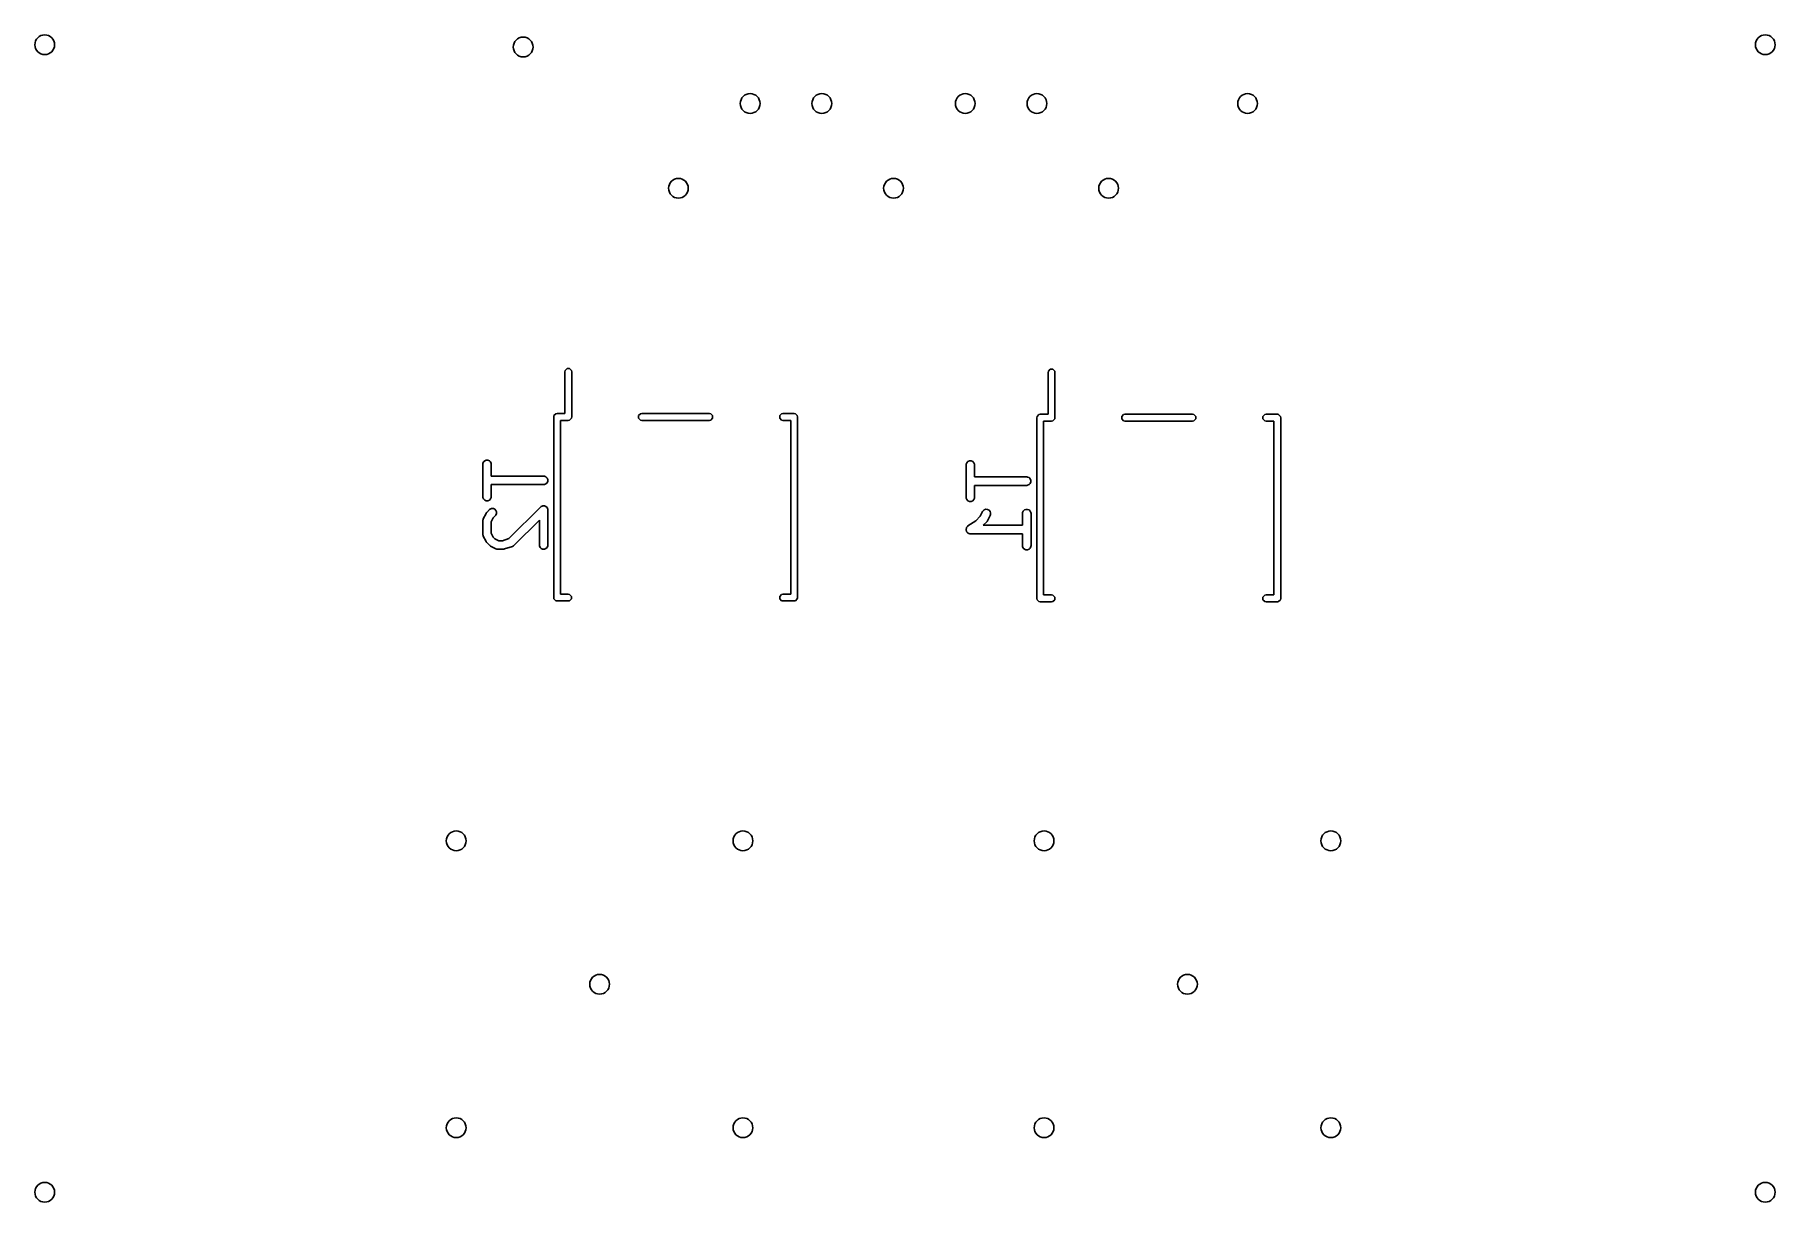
# Model space of a CAD drawing. Extents: x 0.19 to 1.41, y 0.19 to 1.01.
import ezdxf

# ---------------------------------------------------------------- set-up
doc = ezdxf.new("R2010")
doc.units = 0
doc.header["$MEASUREMENT"] = 0
doc.layers.add('BLACK', color=7, linetype='CONTINUOUS')

msp = doc.modelspace()

# ---------------------------------------------------------------- linework, layer by layer
at = {"layer": 'BLACK', "linetype": 'CONTINUOUS'}
for p, q in [((0.5628, 0.772), (0.563, 0.7729)), ((0.5628, 0.7429), (0.5628, 0.772)), ((0.563, 0.7729), (0.5643, 0.7742)), ((0.5643, 0.7742), (0.5661, 0.7742)), ((0.5661, 0.7742), (0.5674, 0.7729)), ((0.5674, 0.7729), (0.5676, 0.772)), ((0.5676, 0.772), (0.5676, 0.7405)), ((0.8998, 0.7715), (0.9, 0.7724)), ((0.8998, 0.7424), (0.8998, 0.7715)), ((0.9, 0.7724), (0.9013, 0.7737)), ((0.9013, 0.7737), (0.9031, 0.7737)), ((0.9031, 0.7737), (0.9044, 0.7724)), ((0.9044, 0.7724), (0.9046, 0.7715)), ((0.9046, 0.7715), (0.9046, 0.74)), ((0.555, 0.7405), (0.5551, 0.7414)), ((0.555, 0.6145), (0.555, 0.7405)), ((0.5551, 0.7414), (0.5564, 0.7427)), ((0.5564, 0.7427), (0.5573, 0.7429)), ((0.5573, 0.7429), (0.5628, 0.7429)), ((0.5676, 0.7405), (0.5674, 0.7396)), ((0.6142, 0.7414), (0.6155, 0.7427)), ((0.6142, 0.7396), (0.6142, 0.7414)), ((0.6155, 0.7427), (0.6164, 0.7429)), ((0.6164, 0.7429), (0.6636, 0.7429)), ((0.6636, 0.7429), (0.6645, 0.7427)), ((0.6645, 0.7427), (0.6658, 0.7414)), ((0.6658, 0.7414), (0.6658, 0.7396)), ((0.7126, 0.7414), (0.7139, 0.7427)), ((0.7126, 0.7396), (0.7126, 0.7414)), ((0.7139, 0.7427), (0.7148, 0.7429)), ((0.7148, 0.7429), (0.7227, 0.7429)), ((0.7227, 0.7429), (0.7236, 0.7427)), ((0.7236, 0.7427), (0.7249, 0.7414)), ((0.7249, 0.7414), (0.725, 0.7405)), ((0.725, 0.7405), (0.725, 0.6145)), ((0.892, 0.74), (0.8921, 0.7409)), ((0.8921, 0.7409), (0.8934, 0.7422)), ((0.8934, 0.7422), (0.8943, 0.7424)), ((0.8943, 0.7424), (0.8998, 0.7424)), ((0.9512, 0.7409), (0.9525, 0.7422)), ((0.9512, 0.7391), (0.9512, 0.7409)), ((0.9525, 0.7422), (0.9534, 0.7424)), ((0.9534, 0.7424), (1.0006, 0.7424)), ((1.0006, 0.7424), (1.0015, 0.7422)), ((1.0015, 0.7422), (1.0028, 0.7409)), ((1.0028, 0.7409), (1.0028, 0.7391)), ((1.0496, 0.7409), (1.0509, 0.7422)), ((1.0496, 0.7391), (1.0496, 0.7409)), ((1.0509, 0.7422), (1.0518, 0.7424)), ((1.0518, 0.7424), (1.0597, 0.7424)), ((1.0597, 0.7424), (1.0606, 0.7422)), ((1.0606, 0.7422), (1.0619, 0.7409)), ((1.0619, 0.7409), (1.062, 0.74)), ((0.5652, 0.7381), (0.5597, 0.7381)), ((0.5597, 0.7381), (0.5597, 0.6169)), ((0.5661, 0.7383), (0.5652, 0.7381)), ((0.5674, 0.7396), (0.5661, 0.7383)), ((0.6155, 0.7383), (0.6142, 0.7396)), ((0.6164, 0.7381), (0.6155, 0.7383)), ((0.6636, 0.7381), (0.6164, 0.7381)), ((0.6645, 0.7383), (0.6636, 0.7381)), ((0.6658, 0.7396), (0.6645, 0.7383)), ((0.7139, 0.7383), (0.7126, 0.7396)), ((0.7148, 0.7381), (0.7139, 0.7383)), ((0.7203, 0.7381), (0.7148, 0.7381)), ((0.7203, 0.6169), (0.7203, 0.7381)), ((0.892, 0.614), (0.892, 0.74)), ((0.9022, 0.7376), (0.8967, 0.7376)), ((0.8967, 0.7376), (0.8967, 0.6164)), ((0.9031, 0.7378), (0.9022, 0.7376)), ((0.9044, 0.7391), (0.9031, 0.7378)), ((0.9046, 0.74), (0.9044, 0.7391)), ((0.9525, 0.7378), (0.9512, 0.7391)), ((0.9534, 0.7376), (0.9525, 0.7378)), ((1.0006, 0.7376), (0.9534, 0.7376)), ((1.0015, 0.7378), (1.0006, 0.7376)), ((1.0028, 0.7391), (1.0015, 0.7378)), ((1.0509, 0.7378), (1.0496, 0.7391)), ((1.0518, 0.7376), (1.0509, 0.7378)), ((1.0573, 0.7376), (1.0518, 0.7376)), ((1.0573, 0.6164), (1.0573, 0.7376)), ((1.062, 0.74), (1.062, 0.614)), ((0.5056, 0.7081), (0.5061, 0.7092)), ((0.5056, 0.7075), (0.5056, 0.7081)), ((0.5056, 0.685), (0.5056, 0.7075)), ((0.5061, 0.7092), (0.5069, 0.71)), ((0.5069, 0.71), (0.508, 0.7104)), ((0.508, 0.7104), (0.5091, 0.7104)), ((0.5091, 0.7104), (0.5102, 0.71)), ((0.5102, 0.71), (0.511, 0.7092)), ((0.511, 0.7092), (0.5114, 0.7081)), ((0.5114, 0.7081), (0.5115, 0.7075)), ((0.5115, 0.7075), (0.5115, 0.6992)), ((0.8426, 0.7076), (0.8431, 0.7086)), ((0.8426, 0.707), (0.8426, 0.7076)), ((0.8426, 0.6845), (0.8426, 0.707)), ((0.8431, 0.7086), (0.8439, 0.7095)), ((0.8439, 0.7095), (0.845, 0.7099)), ((0.845, 0.7099), (0.8461, 0.7099)), ((0.8461, 0.7099), (0.8472, 0.7095)), ((0.8472, 0.7095), (0.848, 0.7086)), ((0.848, 0.7086), (0.8484, 0.7076)), ((0.8484, 0.7076), (0.8485, 0.707)), ((0.8485, 0.707), (0.8485, 0.6987)), ((0.5115, 0.6992), (0.5479, 0.6992)), ((0.5479, 0.6933), (0.5115, 0.6933)), ((0.5115, 0.6933), (0.5115, 0.685)), ((0.5479, 0.6992), (0.5485, 0.6992)), ((0.5485, 0.6934), (0.5479, 0.6933)), ((0.5485, 0.6992), (0.5495, 0.6987)), ((0.5495, 0.6938), (0.5485, 0.6934)), ((0.5495, 0.6987), (0.5504, 0.6979)), ((0.5504, 0.6946), (0.5495, 0.6938)), ((0.5504, 0.6979), (0.5508, 0.6968)), ((0.5508, 0.6957), (0.5504, 0.6946)), ((0.5508, 0.6968), (0.5508, 0.6957)), ((0.8485, 0.6987), (0.8849, 0.6987)), ((0.8849, 0.6928), (0.8485, 0.6928)), ((0.8485, 0.6928), (0.8485, 0.6845)), ((0.8849, 0.6987), (0.8855, 0.6986)), ((0.8855, 0.6929), (0.8849, 0.6928)), ((0.8855, 0.6986), (0.8865, 0.6982)), ((0.8865, 0.6933), (0.8855, 0.6929)), ((0.8865, 0.6982), (0.8874, 0.6974)), ((0.8874, 0.6941), (0.8865, 0.6933)), ((0.8874, 0.6974), (0.8878, 0.6963)), ((0.8878, 0.6952), (0.8874, 0.6941)), ((0.8878, 0.6963), (0.8878, 0.6952)), ((0.5056, 0.6844), (0.5056, 0.685)), ((0.5061, 0.6834), (0.5056, 0.6844)), ((0.5069, 0.6826), (0.5061, 0.6834)), ((0.508, 0.6821), (0.5069, 0.6826)), ((0.5091, 0.6821), (0.508, 0.6821)), ((0.5102, 0.6826), (0.5091, 0.6821)), ((0.511, 0.6834), (0.5102, 0.6826)), ((0.5114, 0.6844), (0.511, 0.6834)), ((0.5115, 0.685), (0.5114, 0.6844)), ((0.8426, 0.6839), (0.8426, 0.6845)), ((0.8431, 0.6829), (0.8426, 0.6839)), ((0.8439, 0.682), (0.8431, 0.6829)), ((0.845, 0.6816), (0.8439, 0.682)), ((0.8461, 0.6816), (0.845, 0.6816)), ((0.8472, 0.682), (0.8461, 0.6816)), ((0.848, 0.6829), (0.8472, 0.682)), ((0.8484, 0.6839), (0.848, 0.6829)), ((0.8485, 0.6845), (0.8484, 0.6839)), ((0.5056, 0.6687), (0.5057, 0.6688)), ((0.5056, 0.6681), (0.5056, 0.6687)), ((0.5056, 0.6588), (0.5056, 0.6681)), ((0.5057, 0.6689), (0.5059, 0.6695)), ((0.5057, 0.6688), (0.5057, 0.6689)), ((0.5059, 0.6695), (0.5078, 0.6732)), ((0.5078, 0.6732), (0.5079, 0.6735)), ((0.5079, 0.6735), (0.508, 0.6735)), ((0.508, 0.6736), (0.5081, 0.6737)), ((0.508, 0.6735), (0.508, 0.6736)), ((0.5081, 0.6738), (0.5083, 0.674)), ((0.5081, 0.6737), (0.5081, 0.6738)), ((0.5083, 0.674), (0.5102, 0.6759)), ((0.5102, 0.6759), (0.5106, 0.6762)), ((0.5106, 0.6762), (0.5117, 0.6767)), ((0.5128, 0.6701), (0.5115, 0.6674)), ((0.5117, 0.6767), (0.5129, 0.6767)), ((0.5144, 0.6717), (0.5128, 0.6701)), ((0.5129, 0.6767), (0.5139, 0.6762)), ((0.5139, 0.6762), (0.5147, 0.6754)), ((0.5147, 0.6721), (0.5144, 0.6717)), ((0.5147, 0.6754), (0.5152, 0.6743)), ((0.5152, 0.6732), (0.5147, 0.6721)), ((0.5152, 0.6743), (0.5152, 0.6732)), ((0.5238, 0.6557), (0.5458, 0.6777)), ((0.545, 0.6685), (0.5275, 0.6511)), ((0.545, 0.6513), (0.545, 0.6685)), ((0.5458, 0.6777), (0.5463, 0.6781)), ((0.5463, 0.6781), (0.547, 0.6784)), ((0.547, 0.6784), (0.5473, 0.6785)), ((0.5473, 0.6785), (0.5485, 0.6785)), ((0.5485, 0.6785), (0.5495, 0.6781)), ((0.5495, 0.6781), (0.5504, 0.6773)), ((0.5504, 0.6773), (0.5506, 0.6767)), ((0.5506, 0.6767), (0.5508, 0.6762)), ((0.5508, 0.6762), (0.5509, 0.6756)), ((0.5509, 0.6756), (0.5509, 0.6513)), ((0.8439, 0.6645), (0.8493, 0.668)), ((0.8493, 0.668), (0.8525, 0.6713)), ((0.8525, 0.6713), (0.8541, 0.6746)), ((0.8541, 0.6746), (0.8545, 0.6751)), ((0.8545, 0.6751), (0.8553, 0.6758)), ((0.8553, 0.6758), (0.8564, 0.6762)), ((0.8564, 0.6762), (0.8576, 0.6761)), ((0.8572, 0.6676), (0.857, 0.6674)), ((0.8573, 0.6678), (0.8572, 0.6677)), ((0.8572, 0.6677), (0.8572, 0.6676)), ((0.8574, 0.6679), (0.8573, 0.6678)), ((0.8576, 0.6682), (0.8574, 0.6679)), ((0.8574, 0.6679), (0.8574, 0.6679)), ((0.8576, 0.6761), (0.8586, 0.6756)), ((0.8594, 0.6719), (0.8576, 0.6682)), ((0.8586, 0.6756), (0.8593, 0.6747)), ((0.8593, 0.6747), (0.8597, 0.6736)), ((0.8596, 0.6725), (0.8594, 0.6719)), ((0.8597, 0.6736), (0.8596, 0.6725)), ((0.882, 0.6738), (0.8825, 0.6749)), ((0.882, 0.6733), (0.882, 0.6738)), ((0.882, 0.665), (0.882, 0.6733)), ((0.8825, 0.6749), (0.8833, 0.6757)), ((0.8833, 0.6757), (0.8843, 0.6761)), ((0.8843, 0.6761), (0.8855, 0.6761)), ((0.8855, 0.6761), (0.8865, 0.6757)), ((0.8865, 0.6757), (0.8874, 0.6749)), ((0.8874, 0.6749), (0.8878, 0.6738)), ((0.8878, 0.6738), (0.8879, 0.6733)), ((0.8879, 0.6733), (0.8879, 0.6508)), ((0.5056, 0.6582), (0.5056, 0.6588)), ((0.5057, 0.6581), (0.5056, 0.6582)), ((0.5057, 0.658), (0.5057, 0.6581)), ((0.5059, 0.6575), (0.5057, 0.658)), ((0.5078, 0.6537), (0.5059, 0.6575)), ((0.5115, 0.6674), (0.5115, 0.6595)), ((0.5115, 0.6595), (0.5128, 0.6568)), ((0.5128, 0.6568), (0.514, 0.6556)), ((0.514, 0.6556), (0.5167, 0.6542)), ((0.5193, 0.6542), (0.5238, 0.6557)), ((0.8426, 0.6626), (0.8428, 0.6628)), ((0.8426, 0.6623), (0.8426, 0.6626)), ((0.8426, 0.662), (0.8426, 0.6623)), ((0.8426, 0.6617), (0.8426, 0.662)), ((0.8426, 0.6614), (0.8426, 0.6617)), ((0.8428, 0.6612), (0.8426, 0.6614)), ((0.8428, 0.6631), (0.843, 0.6634)), ((0.8428, 0.6628), (0.8428, 0.6631)), ((0.8428, 0.6609), (0.8428, 0.6612)), ((0.843, 0.6606), (0.8428, 0.6609)), ((0.843, 0.6634), (0.8431, 0.6636)), ((0.8431, 0.6604), (0.843, 0.6606)), ((0.8431, 0.6636), (0.8433, 0.6638)), ((0.8433, 0.6602), (0.8431, 0.6604)), ((0.8433, 0.6638), (0.8435, 0.6641)), ((0.8434, 0.6599), (0.8433, 0.6602)), ((0.8437, 0.6598), (0.8434, 0.6599)), ((0.8435, 0.6641), (0.8439, 0.6645)), ((0.8439, 0.6595), (0.8437, 0.6598)), ((0.8439, 0.6645), (0.8439, 0.6645)), ((0.8439, 0.6645), (0.8439, 0.6645)), ((0.8439, 0.6645), (0.8439, 0.6645)), ((0.8442, 0.6594), (0.8439, 0.6595)), ((0.8444, 0.6593), (0.8442, 0.6594)), ((0.8447, 0.6592), (0.8444, 0.6593)), ((0.845, 0.6591), (0.8447, 0.6592)), ((0.8455, 0.659), (0.845, 0.6591)), ((0.882, 0.659), (0.8455, 0.659)), ((0.8455, 0.659), (0.8455, 0.659)), ((0.8455, 0.659), (0.8455, 0.659)), ((0.8455, 0.659), (0.8455, 0.659)), ((0.857, 0.6674), (0.8545, 0.665)), ((0.8545, 0.665), (0.882, 0.665)), ((0.882, 0.6508), (0.882, 0.659)), ((0.5079, 0.6535), (0.5078, 0.6537)), ((0.508, 0.6534), (0.5079, 0.6535)), ((0.508, 0.6533), (0.508, 0.6534)), ((0.5081, 0.6532), (0.508, 0.6533)), ((0.5083, 0.6529), (0.5081, 0.6532)), ((0.5081, 0.6532), (0.5081, 0.6532)), ((0.5102, 0.6511), (0.5083, 0.6529)), ((0.5104, 0.6509), (0.5102, 0.6511)), ((0.5105, 0.6508), (0.5104, 0.6509)), ((0.5106, 0.6508), (0.5105, 0.6508)), ((0.5106, 0.6507), (0.5106, 0.6508)), ((0.5107, 0.6507), (0.5106, 0.6507)), ((0.511, 0.6505), (0.5107, 0.6507)), ((0.5147, 0.6486), (0.511, 0.6505)), ((0.5153, 0.6484), (0.5147, 0.6486)), ((0.5154, 0.6484), (0.5153, 0.6484)), ((0.5155, 0.6484), (0.5154, 0.6484)), ((0.516, 0.6483), (0.5155, 0.6484)), ((0.5198, 0.6483), (0.516, 0.6483)), ((0.5167, 0.6542), (0.5193, 0.6542)), ((0.5201, 0.6483), (0.5198, 0.6483)), ((0.5202, 0.6483), (0.5201, 0.6483)), ((0.5203, 0.6484), (0.5202, 0.6483)), ((0.5204, 0.6484), (0.5203, 0.6484)), ((0.5207, 0.6485), (0.5204, 0.6484)), ((0.5204, 0.6484), (0.5204, 0.6484)), ((0.5263, 0.6503), (0.5207, 0.6485)), ((0.5269, 0.6506), (0.5263, 0.6503)), ((0.527, 0.6507), (0.5269, 0.6506)), ((0.5275, 0.6511), (0.527, 0.6507)), ((0.527, 0.6507), (0.527, 0.6507)), ((0.545, 0.6507), (0.545, 0.6513)), ((0.5455, 0.6496), (0.545, 0.6507)), ((0.5463, 0.6488), (0.5455, 0.6496)), ((0.5473, 0.6484), (0.5463, 0.6488)), ((0.5485, 0.6484), (0.5473, 0.6484)), ((0.5495, 0.6488), (0.5485, 0.6484)), ((0.5504, 0.6496), (0.5495, 0.6488)), ((0.5508, 0.6507), (0.5504, 0.6496)), ((0.5509, 0.6513), (0.5508, 0.6507)), ((0.882, 0.6502), (0.882, 0.6508)), ((0.8825, 0.6491), (0.882, 0.6502)), ((0.8833, 0.6483), (0.8825, 0.6491)), ((0.8843, 0.6479), (0.8833, 0.6483)), ((0.8855, 0.6479), (0.8843, 0.6479)), ((0.8865, 0.6483), (0.8855, 0.6479)), ((0.8874, 0.6491), (0.8865, 0.6483)), ((0.8878, 0.6502), (0.8874, 0.6491)), ((0.8879, 0.6508), (0.8878, 0.6502)), ((0.5551, 0.6136), (0.555, 0.6145)), ((0.5564, 0.6123), (0.5551, 0.6136)), ((0.5573, 0.6122), (0.5564, 0.6123)), ((0.5652, 0.6122), (0.5573, 0.6122)), ((0.5597, 0.6169), (0.5652, 0.6169)), ((0.5652, 0.6169), (0.5661, 0.6167)), ((0.5661, 0.6123), (0.5652, 0.6122)), ((0.5661, 0.6167), (0.5674, 0.6154)), ((0.5674, 0.6136), (0.5661, 0.6123)), ((0.5674, 0.6154), (0.5674, 0.6136)), ((0.7126, 0.6154), (0.7139, 0.6167)), ((0.7126, 0.6136), (0.7126, 0.6154)), ((0.7139, 0.6123), (0.7126, 0.6136)), ((0.7139, 0.6167), (0.7148, 0.6169)), ((0.7148, 0.6122), (0.7139, 0.6123)), ((0.7148, 0.6169), (0.7203, 0.6169)), ((0.7227, 0.6122), (0.7148, 0.6122)), ((0.7236, 0.6123), (0.7227, 0.6122)), ((0.7249, 0.6136), (0.7236, 0.6123)), ((0.725, 0.6145), (0.7249, 0.6136)), ((0.8921, 0.6131), (0.892, 0.614)), ((0.8934, 0.6118), (0.8921, 0.6131)), ((0.8943, 0.6116), (0.8934, 0.6118)), ((0.9022, 0.6116), (0.8943, 0.6116)), ((0.8967, 0.6164), (0.9022, 0.6164)), ((0.9022, 0.6164), (0.9031, 0.6162)), ((0.9031, 0.6118), (0.9022, 0.6116)), ((0.9031, 0.6162), (0.9044, 0.6149)), ((0.9044, 0.6131), (0.9031, 0.6118)), ((0.9044, 0.6149), (0.9044, 0.6131)), ((1.0496, 0.6149), (1.0509, 0.6162)), ((1.0496, 0.6131), (1.0496, 0.6149)), ((1.0509, 0.6118), (1.0496, 0.6131)), ((1.0509, 0.6162), (1.0518, 0.6164)), ((1.0518, 0.6116), (1.0509, 0.6118)), ((1.0518, 0.6164), (1.0573, 0.6164)), ((1.0597, 0.6116), (1.0518, 0.6116)), ((1.0606, 0.6118), (1.0597, 0.6116)), ((1.0619, 0.6131), (1.0606, 0.6118)), ((1.062, 0.614), (1.0619, 0.6131))]:
    msp.add_line(p, q, dxfattribs=at)
at = {"layer": 'BLACK'}
for centre in [(0.2, 1), (0.2, 1), (0.5337, 0.9984), (0.5337, 0.9984), (1.4, 1), (1.4, 1), (0.692, 0.959), (0.692, 0.959), (0.742, 0.959), (0.742, 0.959), (0.842, 0.959), (0.842, 0.959), (0.892, 0.959), (0.892, 0.959), (1.0389, 0.959), (1.0389, 0.959), (0.642, 0.8999), (0.642, 0.8999), (0.792, 0.8999), (0.792, 0.8999), (0.942, 0.8999), (0.942, 0.8999), (0.487, 0.445), (0.487, 0.445), (0.687, 0.445), (0.687, 0.445), (0.897, 0.445), (0.897, 0.445), (1.097, 0.445), (1.097, 0.445), (0.587, 0.345), (0.587, 0.345), (0.997, 0.345), (0.997, 0.345), (0.487, 0.245), (0.487, 0.245), (0.687, 0.245), (0.687, 0.245), (0.897, 0.245), (0.897, 0.245), (1.097, 0.245), (1.097, 0.245), (0.2, 0.2), (0.2, 0.2), (1.4, 0.2), (1.4, 0.2)]:
    msp.add_circle(centre, 0.00689, dxfattribs=at)

doc.saveas('drawing.dxf')
